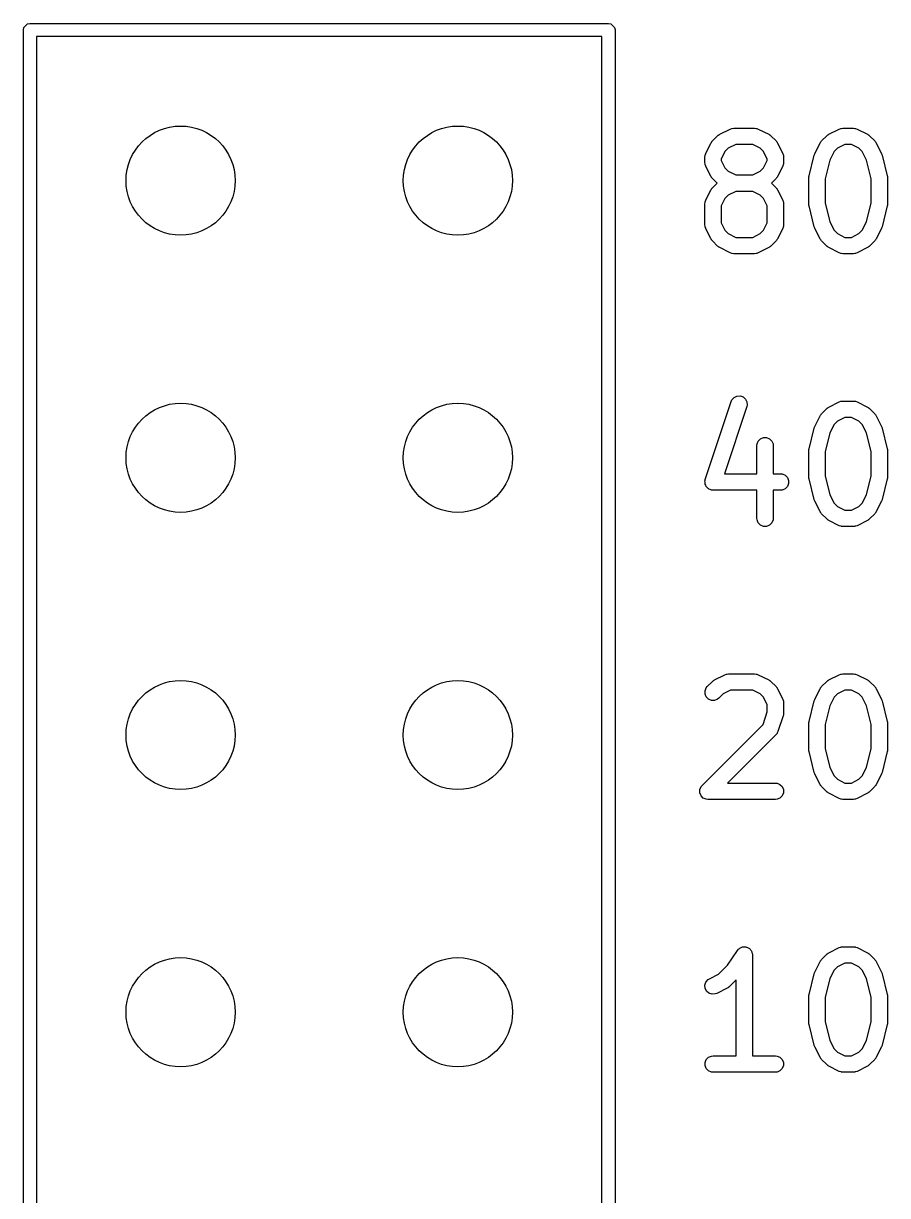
# Model space of a CAD drawing. Extents: x 2.38 to 6.32, y -6.44 to -4.5.
# Drawn here: x 2.4024 to 2.7141, y -6.0142 to -5.5913 of the extents above; entities that cross this region are included whole.
import ezdxf

# ---------------------------------------------------------------- set-up
doc = ezdxf.new("R2010")
doc.units = 0
doc.header["$MEASUREMENT"] = 0
doc.layers.add('BLACK', color=7, linetype='CONTINUOUS')

msp = doc.modelspace()

# ---------------------------------------------------------------- linework, layer by layer
at = {"layer": 'BLACK', "linetype": 'CONTINUOUS'}
for p, q in [((2.40236, -5.5937), (2.40254, -5.5928)), ((2.40236, -6.20236), (2.40236, -5.5937)), ((2.40254, -5.5928), (2.40382, -5.59152)), ((2.40382, -5.59152), (2.40472, -5.59134)), ((2.40472, -5.59134), (2.61339, -5.59134)), ((2.61339, -5.59134), (2.61429, -5.59152)), ((2.61429, -5.59152), (2.61557, -5.5928)), ((2.61557, -5.5928), (2.61575, -5.5937)), ((2.61575, -5.5937), (2.61575, -6.09803)), ((2.40709, -5.59606), (2.40709, -6.2)), ((2.61102, -5.59606), (2.40709, -5.59606)), ((2.61102, -6.09567), (2.61102, -5.59606)), ((2.65089, -5.63374), (2.65277, -5.63187)), ((2.65277, -5.63187), (2.65299, -5.63168)), ((2.65299, -5.63168), (2.65305, -5.63162)), ((2.65305, -5.63162), (2.65313, -5.63157)), ((2.65313, -5.63157), (2.65322, -5.6315)), ((2.65322, -5.6315), (2.65329, -5.63147)), ((2.65329, -5.63147), (2.65354, -5.63131)), ((2.65354, -5.63131), (2.65728, -5.62944)), ((2.65728, -5.62944), (2.65783, -5.62923)), ((2.65783, -5.62923), (2.65793, -5.62922)), ((2.65793, -5.62922), (2.65803, -5.62918)), ((2.65803, -5.62918), (2.65861, -5.62913)), ((2.65861, -5.62913), (2.6661, -5.62913)), ((2.6661, -5.62913), (2.66668, -5.62918)), ((2.66668, -5.62918), (2.66678, -5.62922)), ((2.66678, -5.62922), (2.66688, -5.62923)), ((2.66688, -5.62923), (2.66742, -5.62944)), ((2.66742, -5.62944), (2.67117, -5.63131)), ((2.67117, -5.63131), (2.67142, -5.63147)), ((2.67142, -5.63147), (2.67149, -5.6315)), ((2.67149, -5.6315), (2.67158, -5.63157)), ((2.67158, -5.63157), (2.67166, -5.63162)), ((2.67166, -5.63162), (2.67172, -5.63168)), ((2.67172, -5.63168), (2.67194, -5.63187)), ((2.67194, -5.63187), (2.67382, -5.63374)), ((2.69026, -5.63374), (2.69214, -5.63187)), ((2.69214, -5.63187), (2.69236, -5.63168)), ((2.69236, -5.63168), (2.69242, -5.63162)), ((2.69242, -5.63162), (2.6925, -5.63157)), ((2.6925, -5.63157), (2.69259, -5.6315)), ((2.69259, -5.6315), (2.69266, -5.63147)), ((2.69266, -5.63147), (2.69291, -5.63131)), ((2.69291, -5.63131), (2.69665, -5.62944)), ((2.69665, -5.62944), (2.6972, -5.62923)), ((2.6972, -5.62923), (2.6973, -5.62922)), ((2.6973, -5.62922), (2.6974, -5.62918)), ((2.6974, -5.62918), (2.69798, -5.62913)), ((2.69798, -5.62913), (2.70172, -5.62913)), ((2.70172, -5.62913), (2.7023, -5.62918)), ((2.7023, -5.62918), (2.7024, -5.62922)), ((2.7024, -5.62922), (2.7025, -5.62923)), ((2.7025, -5.62923), (2.70305, -5.62944)), ((2.70305, -5.62944), (2.70679, -5.63131)), ((2.70679, -5.63131), (2.70704, -5.63147)), ((2.70704, -5.63147), (2.70711, -5.6315)), ((2.70711, -5.6315), (2.7072, -5.63157)), ((2.7072, -5.63157), (2.70728, -5.63162)), ((2.70728, -5.63162), (2.70734, -5.63168)), ((2.70734, -5.63168), (2.70756, -5.63187)), ((2.70756, -5.63187), (2.70944, -5.63374)), ((2.64847, -5.63826), (2.65034, -5.63451)), ((2.65034, -5.63451), (2.6505, -5.63426)), ((2.6505, -5.63426), (2.65053, -5.63419)), ((2.65053, -5.63419), (2.65059, -5.63411)), ((2.65059, -5.63411), (2.65065, -5.63402)), ((2.65065, -5.63402), (2.65071, -5.63397)), ((2.65071, -5.63397), (2.65089, -5.63374)), ((2.6566, -5.63638), (2.65541, -5.63758)), ((2.6593, -5.63503), (2.6566, -5.63638)), ((2.66541, -5.63503), (2.6593, -5.63503)), ((2.6681, -5.63638), (2.66541, -5.63503)), ((2.6693, -5.63758), (2.6681, -5.63638)), ((2.67382, -5.63374), (2.674, -5.63397)), ((2.674, -5.63397), (2.67406, -5.63402)), ((2.67406, -5.63402), (2.67412, -5.63411)), ((2.67412, -5.63411), (2.67418, -5.63419)), ((2.67418, -5.63419), (2.67421, -5.63426)), ((2.67421, -5.63426), (2.67437, -5.63451)), ((2.67437, -5.63451), (2.67624, -5.63826)), ((2.68784, -5.63826), (2.68971, -5.63451)), ((2.68971, -5.63451), (2.68987, -5.63426)), ((2.68987, -5.63426), (2.6899, -5.63419)), ((2.6899, -5.63419), (2.68996, -5.63411)), ((2.68996, -5.63411), (2.69002, -5.63402)), ((2.69002, -5.63402), (2.69008, -5.63397)), ((2.69008, -5.63397), (2.69026, -5.63374)), ((2.69597, -5.63638), (2.69478, -5.63758)), ((2.69867, -5.63503), (2.69597, -5.63638)), ((2.70103, -5.63503), (2.69867, -5.63503)), ((2.70373, -5.63638), (2.70103, -5.63503)), ((2.70492, -5.63758), (2.70373, -5.63638)), ((2.70944, -5.63374), (2.70962, -5.63397)), ((2.70962, -5.63397), (2.70968, -5.63402)), ((2.70968, -5.63402), (2.70974, -5.63411)), ((2.70974, -5.63411), (2.7098, -5.63419)), ((2.7098, -5.63419), (2.70983, -5.63426)), ((2.70983, -5.63426), (2.70999, -5.63451)), ((2.70999, -5.63451), (2.71186, -5.63826)), ((2.64815, -5.63958), (2.64821, -5.639)), ((2.64815, -5.64145), (2.64815, -5.63958)), ((2.64821, -5.639), (2.64825, -5.6389)), ((2.64825, -5.6389), (2.64826, -5.6388)), ((2.64826, -5.6388), (2.64847, -5.63826)), ((2.65541, -5.63758), (2.65406, -5.64028)), ((2.65406, -5.64028), (2.65406, -5.64076)), ((2.67065, -5.64028), (2.6693, -5.63758)), ((2.67065, -5.64076), (2.67065, -5.64028)), ((2.67624, -5.63826), (2.67645, -5.6388)), ((2.67645, -5.6388), (2.67646, -5.6389)), ((2.67646, -5.6389), (2.6765, -5.639)), ((2.6765, -5.639), (2.67656, -5.63958)), ((2.67656, -5.63958), (2.67656, -5.64145)), ((2.68574, -5.64636), (2.68761, -5.63886)), ((2.68761, -5.63886), (2.68763, -5.63882)), ((2.68763, -5.6388), (2.68772, -5.63856)), ((2.68763, -5.63882), (2.68763, -5.6388)), ((2.68772, -5.63856), (2.68781, -5.63832)), ((2.68781, -5.63832), (2.68782, -5.6383)), ((2.68782, -5.6383), (2.68784, -5.63826)), ((2.69326, -5.64061), (2.69155, -5.64744)), ((2.69478, -5.63758), (2.69326, -5.64061)), ((2.70644, -5.64061), (2.70492, -5.63758)), ((2.70815, -5.64744), (2.70644, -5.64061)), ((2.71186, -5.63826), (2.71188, -5.6383)), ((2.71188, -5.6383), (2.71189, -5.63832)), ((2.71189, -5.63832), (2.71198, -5.63856)), ((2.71198, -5.63856), (2.71207, -5.6388)), ((2.71207, -5.6388), (2.71207, -5.63882)), ((2.71207, -5.63882), (2.71209, -5.63886)), ((2.71209, -5.63886), (2.71396, -5.64636)), ((2.64821, -5.64203), (2.64815, -5.64145)), ((2.64825, -5.64213), (2.64821, -5.64203)), ((2.64826, -5.64223), (2.64825, -5.64213)), ((2.64847, -5.64277), (2.64826, -5.64223)), ((2.65034, -5.64652), (2.64847, -5.64277)), ((2.65406, -5.64076), (2.65541, -5.64345)), ((2.65541, -5.64345), (2.6566, -5.64465)), ((2.6566, -5.64465), (2.6593, -5.646)), ((2.66541, -5.646), (2.6681, -5.64465)), ((2.6681, -5.64465), (2.6693, -5.64345)), ((2.6693, -5.64345), (2.67065, -5.64076)), ((2.67624, -5.64277), (2.67437, -5.64652)), ((2.67645, -5.64223), (2.67624, -5.64277)), ((2.67646, -5.64213), (2.67645, -5.64223)), ((2.6765, -5.64203), (2.67646, -5.64213)), ((2.67656, -5.64145), (2.6765, -5.64203)), ((2.6505, -5.64677), (2.65034, -5.64652)), ((2.65053, -5.64684), (2.6505, -5.64677)), ((2.65059, -5.64692), (2.65053, -5.64684)), ((2.65065, -5.64701), (2.65059, -5.64692)), ((2.65071, -5.64706), (2.65065, -5.64701)), ((2.65089, -5.64729), (2.65071, -5.64706)), ((2.65255, -5.64895), (2.65089, -5.64729)), ((2.65089, -5.65061), (2.65255, -5.64895)), ((2.6593, -5.646), (2.66541, -5.646)), ((2.67382, -5.64729), (2.67215, -5.64895)), ((2.67215, -5.64895), (2.67382, -5.65061)), ((2.674, -5.64706), (2.67382, -5.64729)), ((2.67406, -5.64701), (2.674, -5.64706)), ((2.67412, -5.64692), (2.67406, -5.64701)), ((2.67418, -5.64684), (2.67412, -5.64692)), ((2.67421, -5.64677), (2.67418, -5.64684)), ((2.67437, -5.64652), (2.67421, -5.64677)), ((2.68565, -5.64693), (2.68568, -5.64672)), ((2.68566, -5.64698), (2.68565, -5.64693)), ((2.68565, -5.64708), (2.68566, -5.64698)), ((2.68565, -5.65645), (2.68565, -5.64708)), ((2.68568, -5.64672), (2.68571, -5.6465)), ((2.68571, -5.6465), (2.68572, -5.64646)), ((2.68572, -5.64646), (2.68574, -5.64636)), ((2.69155, -5.64744), (2.69155, -5.65609)), ((2.70815, -5.65609), (2.70815, -5.64744)), ((2.71396, -5.64636), (2.71398, -5.64646)), ((2.71398, -5.64646), (2.71399, -5.6465)), ((2.71399, -5.6465), (2.71402, -5.64672)), ((2.71402, -5.64672), (2.71405, -5.64693)), ((2.71405, -5.64693), (2.71404, -5.64698)), ((2.71404, -5.64698), (2.71405, -5.64708)), ((2.71405, -5.64708), (2.71405, -5.65645)), ((2.64847, -5.65513), (2.65034, -5.65138)), ((2.65034, -5.65138), (2.6505, -5.65113)), ((2.6505, -5.65113), (2.65053, -5.65106)), ((2.65053, -5.65106), (2.65059, -5.65098)), ((2.65059, -5.65098), (2.65065, -5.65089)), ((2.65065, -5.65089), (2.65071, -5.65084)), ((2.65071, -5.65084), (2.65089, -5.65061)), ((2.6566, -5.65325), (2.65541, -5.65445)), ((2.6593, -5.65191), (2.6566, -5.65325)), ((2.66541, -5.65191), (2.6593, -5.65191)), ((2.6681, -5.65325), (2.66541, -5.65191)), ((2.6693, -5.65445), (2.6681, -5.65325)), ((2.67382, -5.65061), (2.674, -5.65084)), ((2.674, -5.65084), (2.67406, -5.65089)), ((2.67406, -5.65089), (2.67412, -5.65098)), ((2.67412, -5.65098), (2.67418, -5.65106)), ((2.67418, -5.65106), (2.67421, -5.65113)), ((2.67421, -5.65113), (2.67437, -5.65138)), ((2.67437, -5.65138), (2.67624, -5.65513)), ((2.64815, -5.65645), (2.64821, -5.65588)), ((2.64815, -5.66395), (2.64815, -5.65645)), ((2.64821, -5.65588), (2.64825, -5.65578)), ((2.64825, -5.65578), (2.64826, -5.65567)), ((2.64826, -5.65567), (2.64847, -5.65513)), ((2.65541, -5.65445), (2.65406, -5.65715)), ((2.65406, -5.65715), (2.65406, -5.66325)), ((2.67065, -5.65715), (2.6693, -5.65445)), ((2.67065, -5.66325), (2.67065, -5.65715)), ((2.67624, -5.65513), (2.67645, -5.65567)), ((2.67645, -5.65567), (2.67646, -5.65578)), ((2.67646, -5.65578), (2.6765, -5.65588)), ((2.6765, -5.65588), (2.67656, -5.65645)), ((2.67656, -5.65645), (2.67656, -5.66395)), ((2.68566, -5.65655), (2.68565, -5.65645)), ((2.68565, -5.65659), (2.68566, -5.65655)), ((2.68568, -5.65681), (2.68565, -5.65659)), ((2.68571, -5.65703), (2.68568, -5.65681)), ((2.68572, -5.65707), (2.68571, -5.65703)), ((2.68574, -5.65717), (2.68572, -5.65707)), ((2.68761, -5.66467), (2.68574, -5.65717)), ((2.69155, -5.65609), (2.69326, -5.66292)), ((2.70644, -5.66292), (2.70815, -5.65609)), ((2.71396, -5.65717), (2.71209, -5.66467)), ((2.71398, -5.65707), (2.71396, -5.65717)), ((2.71399, -5.65703), (2.71398, -5.65707)), ((2.71402, -5.65681), (2.71399, -5.65703)), ((2.71405, -5.65659), (2.71402, -5.65681)), ((2.71405, -5.65645), (2.71404, -5.65655)), ((2.71404, -5.65655), (2.71405, -5.65659)), ((2.64821, -5.66453), (2.64815, -5.66395)), ((2.64825, -5.66462), (2.64821, -5.66453)), ((2.64826, -5.66473), (2.64825, -5.66462)), ((2.64847, -5.66527), (2.64826, -5.66473)), ((2.65034, -5.66902), (2.64847, -5.66527)), ((2.65406, -5.66325), (2.65541, -5.66595)), ((2.65541, -5.66595), (2.6566, -5.66715)), ((2.6681, -5.66715), (2.6693, -5.66595)), ((2.6693, -5.66595), (2.67065, -5.66325)), ((2.67624, -5.66527), (2.67437, -5.66902)), ((2.67645, -5.66473), (2.67624, -5.66527)), ((2.67646, -5.66462), (2.67645, -5.66473)), ((2.6765, -5.66453), (2.67646, -5.66462)), ((2.67656, -5.66395), (2.6765, -5.66453)), ((2.68763, -5.66471), (2.68761, -5.66467)), ((2.68763, -5.66473), (2.68763, -5.66471)), ((2.68772, -5.66497), (2.68763, -5.66473)), ((2.68781, -5.66521), (2.68772, -5.66497)), ((2.68782, -5.66523), (2.68781, -5.66521)), ((2.68784, -5.66527), (2.68782, -5.66523)), ((2.68971, -5.66902), (2.68784, -5.66527)), ((2.69326, -5.66292), (2.69478, -5.66595)), ((2.69478, -5.66595), (2.69597, -5.66715)), ((2.70373, -5.66715), (2.70492, -5.66595)), ((2.70492, -5.66595), (2.70644, -5.66292)), ((2.71186, -5.66527), (2.70999, -5.66902)), ((2.71188, -5.66523), (2.71186, -5.66527)), ((2.71189, -5.66521), (2.71188, -5.66523)), ((2.71198, -5.66497), (2.71189, -5.66521)), ((2.71207, -5.66473), (2.71198, -5.66497)), ((2.71209, -5.66467), (2.71207, -5.66471)), ((2.71207, -5.66471), (2.71207, -5.66473)), ((2.6505, -5.66927), (2.65034, -5.66902)), ((2.65053, -5.66934), (2.6505, -5.66927)), ((2.65059, -5.66942), (2.65053, -5.66934)), ((2.65065, -5.66951), (2.65059, -5.66942)), ((2.65071, -5.66956), (2.65065, -5.66951)), ((2.65089, -5.66979), (2.65071, -5.66956)), ((2.65277, -5.67166), (2.65089, -5.66979)), ((2.6566, -5.66715), (2.6593, -5.6685)), ((2.6593, -5.6685), (2.66541, -5.6685)), ((2.66541, -5.6685), (2.6681, -5.66715)), ((2.67382, -5.66979), (2.67194, -5.67166)), ((2.674, -5.66956), (2.67382, -5.66979)), ((2.67406, -5.66951), (2.674, -5.66956)), ((2.67412, -5.66942), (2.67406, -5.66951)), ((2.67418, -5.66934), (2.67412, -5.66942)), ((2.67421, -5.66927), (2.67418, -5.66934)), ((2.67437, -5.66902), (2.67421, -5.66927)), ((2.68987, -5.66927), (2.68971, -5.66902)), ((2.6899, -5.66934), (2.68987, -5.66927)), ((2.68996, -5.66942), (2.6899, -5.66934)), ((2.69002, -5.66951), (2.68996, -5.66942)), ((2.69008, -5.66956), (2.69002, -5.66951)), ((2.69026, -5.66979), (2.69008, -5.66956)), ((2.69214, -5.67166), (2.69026, -5.66979)), ((2.69597, -5.66715), (2.69867, -5.6685)), ((2.69867, -5.6685), (2.70103, -5.6685)), ((2.70103, -5.6685), (2.70373, -5.66715)), ((2.70944, -5.66979), (2.70756, -5.67166)), ((2.70962, -5.66956), (2.70944, -5.66979)), ((2.70968, -5.66951), (2.70962, -5.66956)), ((2.70974, -5.66942), (2.70968, -5.66951)), ((2.7098, -5.66934), (2.70974, -5.66942)), ((2.70983, -5.66927), (2.7098, -5.66934)), ((2.70999, -5.66902), (2.70983, -5.66927)), ((2.65299, -5.67185), (2.65277, -5.67166)), ((2.65305, -5.67191), (2.65299, -5.67185)), ((2.65313, -5.67196), (2.65305, -5.67191)), ((2.65322, -5.67203), (2.65313, -5.67196)), ((2.65329, -5.67206), (2.65322, -5.67203)), ((2.65354, -5.67222), (2.65329, -5.67206)), ((2.65728, -5.67409), (2.65354, -5.67222)), ((2.65783, -5.6743), (2.65728, -5.67409)), ((2.65793, -5.6743), (2.65783, -5.6743)), ((2.65803, -5.67435), (2.65793, -5.6743)), ((2.65861, -5.6744), (2.65803, -5.67435)), ((2.6661, -5.6744), (2.65861, -5.6744)), ((2.66668, -5.67435), (2.6661, -5.6744)), ((2.66678, -5.6743), (2.66668, -5.67435)), ((2.66688, -5.6743), (2.66678, -5.6743)), ((2.66742, -5.67409), (2.66688, -5.6743)), ((2.67117, -5.67222), (2.66742, -5.67409)), ((2.67142, -5.67206), (2.67117, -5.67222)), ((2.67149, -5.67203), (2.67142, -5.67206)), ((2.67158, -5.67196), (2.67149, -5.67203)), ((2.67166, -5.67191), (2.67158, -5.67196)), ((2.67172, -5.67185), (2.67166, -5.67191)), ((2.67194, -5.67166), (2.67172, -5.67185)), ((2.69236, -5.67185), (2.69214, -5.67166)), ((2.69242, -5.67191), (2.69236, -5.67185)), ((2.6925, -5.67196), (2.69242, -5.67191)), ((2.69259, -5.67203), (2.6925, -5.67196)), ((2.69266, -5.67206), (2.69259, -5.67203)), ((2.69291, -5.67222), (2.69266, -5.67206)), ((2.69665, -5.67409), (2.69291, -5.67222)), ((2.6972, -5.6743), (2.69665, -5.67409)), ((2.6973, -5.6743), (2.6972, -5.6743)), ((2.6974, -5.67435), (2.6973, -5.6743)), ((2.69798, -5.6744), (2.6974, -5.67435)), ((2.70172, -5.6744), (2.69798, -5.6744)), ((2.7023, -5.67435), (2.70172, -5.6744)), ((2.7024, -5.6743), (2.7023, -5.67435)), ((2.7025, -5.6743), (2.7024, -5.6743)), ((2.70305, -5.67409), (2.7025, -5.6743)), ((2.70679, -5.67222), (2.70305, -5.67409)), ((2.70704, -5.67206), (2.70679, -5.67222)), ((2.70711, -5.67203), (2.70704, -5.67206)), ((2.7072, -5.67196), (2.70711, -5.67203)), ((2.70728, -5.67191), (2.7072, -5.67196)), ((2.70734, -5.67185), (2.70728, -5.67191)), ((2.70756, -5.67166), (2.70734, -5.67185)), ((2.6483, -5.75582), (2.65768, -5.7277)), ((2.65768, -5.7277), (2.65791, -5.72717)), ((2.65791, -5.72717), (2.65867, -5.7263)), ((2.65867, -5.7263), (2.6597, -5.72578)), ((2.6597, -5.72578), (2.66085, -5.7257)), ((2.66085, -5.7257), (2.66194, -5.72606)), ((2.66194, -5.72606), (2.66281, -5.72682)), ((2.66281, -5.72682), (2.66333, -5.72785)), ((2.66341, -5.729), (2.66328, -5.72956)), ((2.66333, -5.72785), (2.66341, -5.729)), ((2.69291, -5.72974), (2.69665, -5.72786)), ((2.69665, -5.72786), (2.6972, -5.72766)), ((2.6972, -5.72766), (2.6973, -5.72765)), ((2.6973, -5.72765), (2.6974, -5.72761)), ((2.6974, -5.72761), (2.69798, -5.72755)), ((2.69798, -5.72755), (2.70172, -5.72755)), ((2.70172, -5.72755), (2.7023, -5.72761)), ((2.7023, -5.72761), (2.7024, -5.72765)), ((2.7024, -5.72765), (2.7025, -5.72766)), ((2.7025, -5.72766), (2.70305, -5.72786)), ((2.70305, -5.72786), (2.70679, -5.72974)), ((2.66328, -5.72956), (2.6552, -5.7538)), ((2.68784, -5.73668), (2.68971, -5.73293)), ((2.68971, -5.73293), (2.68987, -5.73269)), ((2.68987, -5.73269), (2.6899, -5.73261)), ((2.6899, -5.73261), (2.68996, -5.73253)), ((2.68996, -5.73253), (2.69002, -5.73244)), ((2.69002, -5.73244), (2.69008, -5.73239)), ((2.69008, -5.73239), (2.69026, -5.73217)), ((2.69026, -5.73217), (2.69214, -5.73029)), ((2.69214, -5.73029), (2.69236, -5.73011)), ((2.69236, -5.73011), (2.69242, -5.73005)), ((2.69242, -5.73005), (2.6925, -5.72999)), ((2.6925, -5.72999), (2.69259, -5.72992)), ((2.69259, -5.72992), (2.69266, -5.72989)), ((2.69266, -5.72989), (2.69291, -5.72974)), ((2.69867, -5.73346), (2.69597, -5.73481)), ((2.70103, -5.73346), (2.69867, -5.73346)), ((2.70373, -5.73481), (2.70103, -5.73346)), ((2.70679, -5.72974), (2.70704, -5.72989)), ((2.70704, -5.72989), (2.70711, -5.72992)), ((2.70711, -5.72992), (2.7072, -5.72999)), ((2.7072, -5.72999), (2.70728, -5.73005)), ((2.70728, -5.73005), (2.70734, -5.73011)), ((2.70734, -5.73011), (2.70756, -5.73029)), ((2.70756, -5.73029), (2.70944, -5.73217)), ((2.70944, -5.73217), (2.70962, -5.73239)), ((2.70962, -5.73239), (2.70968, -5.73244)), ((2.70968, -5.73244), (2.70974, -5.73253)), ((2.70974, -5.73253), (2.7098, -5.73261)), ((2.7098, -5.73261), (2.70983, -5.73269)), ((2.70983, -5.73269), (2.70999, -5.73293)), ((2.70999, -5.73293), (2.71186, -5.73668)), ((2.68574, -5.74479), (2.68761, -5.73729)), ((2.68761, -5.73729), (2.68763, -5.73725)), ((2.68763, -5.73722), (2.68772, -5.73698)), ((2.68763, -5.73725), (2.68763, -5.73722)), ((2.68772, -5.73698), (2.68781, -5.73674)), ((2.68781, -5.73674), (2.68782, -5.73673)), ((2.68782, -5.73673), (2.68784, -5.73668)), ((2.69478, -5.736), (2.69326, -5.73903)), ((2.69597, -5.73481), (2.69478, -5.736)), ((2.70492, -5.736), (2.70373, -5.73481)), ((2.70644, -5.73903), (2.70492, -5.736)), ((2.71186, -5.73668), (2.71188, -5.73673)), ((2.71188, -5.73673), (2.71189, -5.73674)), ((2.71189, -5.73674), (2.71198, -5.73698)), ((2.71198, -5.73698), (2.71207, -5.73722)), ((2.71207, -5.73722), (2.71207, -5.73725)), ((2.71207, -5.73725), (2.71209, -5.73729)), ((2.71209, -5.73729), (2.71396, -5.74479)), ((2.66696, -5.74305), (2.6674, -5.74199)), ((2.6674, -5.74199), (2.66821, -5.74117)), ((2.66821, -5.74117), (2.66928, -5.74073)), ((2.66928, -5.74073), (2.67043, -5.74073)), ((2.67043, -5.74073), (2.67149, -5.74117)), ((2.67149, -5.74117), (2.67231, -5.74199)), ((2.67231, -5.74199), (2.67275, -5.74305)), ((2.69326, -5.73903), (2.69155, -5.74587)), ((2.70815, -5.74587), (2.70644, -5.73903)), ((2.6669, -5.74363), (2.66696, -5.74305)), ((2.6669, -5.7538), (2.6669, -5.74363)), ((2.67275, -5.74305), (2.67281, -5.74363)), ((2.67281, -5.74363), (2.67281, -5.7538)), ((2.68565, -5.74536), (2.68568, -5.74514)), ((2.68566, -5.7454), (2.68565, -5.74536)), ((2.68565, -5.7455), (2.68566, -5.7454)), ((2.68565, -5.75488), (2.68565, -5.7455)), ((2.68568, -5.74514), (2.68571, -5.74493)), ((2.68571, -5.74493), (2.68572, -5.74489)), ((2.68572, -5.74489), (2.68574, -5.74479)), ((2.69155, -5.74587), (2.69155, -5.75451)), ((2.70815, -5.75451), (2.70815, -5.74587)), ((2.71396, -5.74479), (2.71398, -5.74489)), ((2.71398, -5.74489), (2.71399, -5.74493)), ((2.71399, -5.74493), (2.71402, -5.74514)), ((2.71402, -5.74514), (2.71405, -5.74536)), ((2.71405, -5.74536), (2.71404, -5.7454)), ((2.71404, -5.7454), (2.71405, -5.7455)), ((2.71405, -5.7455), (2.71405, -5.75488)), ((2.6552, -5.7538), (2.6669, -5.7538)), ((2.67281, -5.7538), (2.67548, -5.7538)), ((2.67548, -5.7538), (2.67605, -5.75386)), ((2.67605, -5.75386), (2.67712, -5.7543)), ((2.67712, -5.7543), (2.67793, -5.75511)), ((2.69155, -5.75451), (2.69326, -5.76135)), ((2.70644, -5.76135), (2.70815, -5.75451)), ((2.64818, -5.75638), (2.64821, -5.75623)), ((2.64821, -5.75685), (2.64818, -5.75638)), ((2.64821, -5.75618), (2.64824, -5.7561)), ((2.64821, -5.75623), (2.64821, -5.75618)), ((2.64821, -5.75733), (2.64821, -5.75685)), ((2.64825, -5.75743), (2.64821, -5.75733)), ((2.64824, -5.7561), (2.6483, -5.75582)), ((2.64826, -5.75753), (2.64825, -5.75743)), ((2.64847, -5.75795), (2.64826, -5.75753)), ((2.64865, -5.75839), (2.64847, -5.75795)), ((2.64873, -5.75847), (2.64865, -5.75839)), ((2.64877, -5.75856), (2.64873, -5.75847)), ((2.64913, -5.75887), (2.64877, -5.75856)), ((2.64947, -5.75921), (2.64913, -5.75887)), ((2.67793, -5.75839), (2.67712, -5.75921)), ((2.67793, -5.75511), (2.67837, -5.75618)), ((2.67837, -5.75733), (2.67793, -5.75839)), ((2.67837, -5.75618), (2.67837, -5.75733)), ((2.68566, -5.75498), (2.68565, -5.75488)), ((2.68565, -5.75502), (2.68566, -5.75498)), ((2.68568, -5.75524), (2.68565, -5.75502)), ((2.68571, -5.75545), (2.68568, -5.75524)), ((2.68572, -5.75549), (2.68571, -5.75545)), ((2.68574, -5.75559), (2.68572, -5.75549)), ((2.68761, -5.76309), (2.68574, -5.75559)), ((2.71396, -5.75559), (2.71209, -5.76309)), ((2.71398, -5.75549), (2.71396, -5.75559)), ((2.71399, -5.75545), (2.71398, -5.75549)), ((2.71402, -5.75524), (2.71399, -5.75545)), ((2.71405, -5.75502), (2.71402, -5.75524)), ((2.71405, -5.75488), (2.71404, -5.75498)), ((2.71404, -5.75498), (2.71405, -5.75502)), ((2.64956, -5.75925), (2.64947, -5.75921)), ((2.64964, -5.75932), (2.64956, -5.75925)), ((2.65009, -5.75947), (2.64964, -5.75932)), ((2.65053, -5.75965), (2.65009, -5.75947)), ((2.65068, -5.75966), (2.65053, -5.75965)), ((2.65074, -5.75968), (2.65068, -5.75966)), ((2.65081, -5.75968), (2.65074, -5.75968)), ((2.65111, -5.7597), (2.65081, -5.75968)), ((2.6669, -5.7597), (2.65111, -5.7597)), ((2.6669, -5.76987), (2.6669, -5.7597)), ((2.67548, -5.7597), (2.67281, -5.7597)), ((2.67281, -5.7597), (2.67281, -5.76987)), ((2.67605, -5.75965), (2.67548, -5.7597)), ((2.67712, -5.75921), (2.67605, -5.75965)), ((2.68763, -5.76313), (2.68761, -5.76309)), ((2.68763, -5.76316), (2.68763, -5.76313)), ((2.68772, -5.76339), (2.68763, -5.76316)), ((2.69326, -5.76135), (2.69478, -5.76438)), ((2.70492, -5.76438), (2.70644, -5.76135)), ((2.71207, -5.76316), (2.71198, -5.7634)), ((2.71209, -5.76309), (2.71207, -5.76313)), ((2.71207, -5.76313), (2.71207, -5.76316)), ((2.68781, -5.76364), (2.68772, -5.76339)), ((2.68782, -5.76365), (2.68781, -5.76364)), ((2.68784, -5.7637), (2.68782, -5.76365)), ((2.68971, -5.76745), (2.68784, -5.7637)), ((2.68987, -5.76769), (2.68971, -5.76745)), ((2.69478, -5.76438), (2.69597, -5.76557)), ((2.69597, -5.76557), (2.69867, -5.76692)), ((2.69867, -5.76692), (2.70103, -5.76692)), ((2.70103, -5.76692), (2.70373, -5.76557)), ((2.70373, -5.76557), (2.70492, -5.76438)), ((2.70999, -5.76745), (2.70983, -5.76769)), ((2.71186, -5.7637), (2.70999, -5.76745)), ((2.71188, -5.76365), (2.71186, -5.7637)), ((2.71189, -5.76364), (2.71188, -5.76365)), ((2.71198, -5.7634), (2.71189, -5.76364)), ((2.66696, -5.77045), (2.6669, -5.76987)), ((2.6674, -5.77152), (2.66696, -5.77045)), ((2.66821, -5.77233), (2.6674, -5.77152)), ((2.67231, -5.77152), (2.67149, -5.77233)), ((2.67275, -5.77045), (2.67231, -5.77152)), ((2.67281, -5.76987), (2.67275, -5.77045)), ((2.6899, -5.76777), (2.68987, -5.76769)), ((2.68996, -5.76785), (2.6899, -5.76777)), ((2.69002, -5.76794), (2.68996, -5.76785)), ((2.69008, -5.76799), (2.69002, -5.76794)), ((2.69026, -5.76821), (2.69008, -5.76799)), ((2.69214, -5.77009), (2.69026, -5.76821)), ((2.69236, -5.77027), (2.69214, -5.77009)), ((2.69242, -5.77033), (2.69236, -5.77027)), ((2.6925, -5.77039), (2.69242, -5.77033)), ((2.69259, -5.77046), (2.6925, -5.77039)), ((2.69266, -5.77048), (2.69259, -5.77046)), ((2.69291, -5.77064), (2.69266, -5.77048)), ((2.69665, -5.77252), (2.69291, -5.77064)), ((2.70679, -5.77064), (2.70305, -5.77252)), ((2.70704, -5.77048), (2.70679, -5.77064)), ((2.70711, -5.77046), (2.70704, -5.77048)), ((2.7072, -5.77039), (2.70711, -5.77046)), ((2.70728, -5.77033), (2.7072, -5.77039)), ((2.70734, -5.77027), (2.70728, -5.77033)), ((2.70756, -5.77009), (2.70734, -5.77027)), ((2.70944, -5.76821), (2.70756, -5.77009)), ((2.70962, -5.76799), (2.70944, -5.76821)), ((2.70968, -5.76794), (2.70962, -5.76799)), ((2.70974, -5.76785), (2.70968, -5.76794)), ((2.7098, -5.76777), (2.70974, -5.76785)), ((2.70983, -5.76769), (2.7098, -5.76777)), ((2.66928, -5.77277), (2.66821, -5.77233)), ((2.67043, -5.77277), (2.66928, -5.77277)), ((2.67149, -5.77233), (2.67043, -5.77277)), ((2.6972, -5.77272), (2.69665, -5.77252)), ((2.6973, -5.77273), (2.6972, -5.77272)), ((2.6974, -5.77277), (2.6973, -5.77273)), ((2.69798, -5.77283), (2.6974, -5.77277)), ((2.70172, -5.77283), (2.69798, -5.77283)), ((2.7023, -5.77277), (2.70172, -5.77283)), ((2.7024, -5.77273), (2.7023, -5.77277)), ((2.7025, -5.77272), (2.7024, -5.77273)), ((2.70305, -5.77252), (2.7025, -5.77272)), ((2.65166, -5.82816), (2.65541, -5.82629)), ((2.65541, -5.82629), (2.65595, -5.82608)), ((2.65595, -5.82608), (2.65606, -5.82607)), ((2.65606, -5.82607), (2.65615, -5.82603)), ((2.65615, -5.82603), (2.65673, -5.82598)), ((2.65673, -5.82598), (2.6661, -5.82598)), ((2.6661, -5.82598), (2.66668, -5.82603)), ((2.66668, -5.82603), (2.66678, -5.82607)), ((2.66678, -5.82607), (2.66688, -5.82608)), ((2.66688, -5.82608), (2.66742, -5.82629)), ((2.66742, -5.82629), (2.67117, -5.82816)), ((2.69291, -5.82816), (2.69665, -5.82629)), ((2.69665, -5.82629), (2.6972, -5.82608)), ((2.6972, -5.82608), (2.6973, -5.82607)), ((2.6973, -5.82607), (2.6974, -5.82603)), ((2.6974, -5.82603), (2.69798, -5.82598)), ((2.69798, -5.82598), (2.70172, -5.82598)), ((2.70172, -5.82598), (2.7023, -5.82603)), ((2.7023, -5.82603), (2.7024, -5.82607)), ((2.7024, -5.82607), (2.7025, -5.82608)), ((2.7025, -5.82608), (2.70305, -5.82629)), ((2.70305, -5.82629), (2.70679, -5.82816)), ((2.64865, -5.83104), (2.64902, -5.83059)), ((2.64902, -5.83059), (2.65089, -5.82872)), ((2.65089, -5.82872), (2.65112, -5.82853)), ((2.65112, -5.82853), (2.65117, -5.82847)), ((2.65117, -5.82847), (2.65126, -5.82842)), ((2.65126, -5.82842), (2.65134, -5.82835)), ((2.65134, -5.82835), (2.65141, -5.82832)), ((2.65141, -5.82832), (2.65166, -5.82816)), ((2.67117, -5.82816), (2.67142, -5.82832)), ((2.67142, -5.82832), (2.67149, -5.82835)), ((2.67149, -5.82835), (2.67158, -5.82842)), ((2.67158, -5.82842), (2.67166, -5.82847)), ((2.67166, -5.82847), (2.67172, -5.82853)), ((2.67172, -5.82853), (2.67194, -5.82872)), ((2.67194, -5.82872), (2.67382, -5.83059)), ((2.67382, -5.83059), (2.674, -5.83082)), ((2.674, -5.83082), (2.67406, -5.83087)), ((2.67406, -5.83087), (2.67412, -5.83096)), ((2.68996, -5.83096), (2.69002, -5.83087)), ((2.69002, -5.83087), (2.69008, -5.83082)), ((2.69008, -5.83082), (2.69026, -5.83059)), ((2.69026, -5.83059), (2.69214, -5.82872)), ((2.69214, -5.82872), (2.69236, -5.82853)), ((2.69236, -5.82853), (2.69242, -5.82847)), ((2.69242, -5.82847), (2.6925, -5.82842)), ((2.6925, -5.82842), (2.69259, -5.82835)), ((2.69259, -5.82835), (2.69266, -5.82832)), ((2.69266, -5.82832), (2.69291, -5.82816)), ((2.70679, -5.82816), (2.70704, -5.82832)), ((2.70704, -5.82832), (2.70711, -5.82835)), ((2.70711, -5.82835), (2.7072, -5.82842)), ((2.7072, -5.82842), (2.70728, -5.82847)), ((2.70728, -5.82847), (2.70734, -5.82853)), ((2.70734, -5.82853), (2.70756, -5.82872)), ((2.70756, -5.82872), (2.70944, -5.83059)), ((2.70944, -5.83059), (2.70962, -5.83082)), ((2.70962, -5.83082), (2.70968, -5.83087)), ((2.70968, -5.83087), (2.70974, -5.83096)), ((2.64821, -5.8321), (2.64865, -5.83104)), ((2.64821, -5.83326), (2.64821, -5.8321)), ((2.64865, -5.83432), (2.64821, -5.83326)), ((2.64947, -5.83513), (2.64865, -5.83432)), ((2.65319, -5.83477), (2.65275, -5.83513)), ((2.65473, -5.83323), (2.65319, -5.83477)), ((2.65743, -5.83188), (2.65473, -5.83323)), ((2.66541, -5.83188), (2.65743, -5.83188)), ((2.6681, -5.83323), (2.66541, -5.83188)), ((2.6693, -5.83443), (2.6681, -5.83323)), ((2.67065, -5.83713), (2.6693, -5.83443)), ((2.67412, -5.83096), (2.67418, -5.83104)), ((2.67418, -5.83104), (2.67421, -5.83111)), ((2.67421, -5.83111), (2.67437, -5.83136)), ((2.67437, -5.83136), (2.67624, -5.83511)), ((2.67624, -5.83511), (2.67645, -5.83565)), ((2.68782, -5.83515), (2.68784, -5.83511)), ((2.68784, -5.83511), (2.68971, -5.83136)), ((2.68971, -5.83136), (2.68987, -5.83111)), ((2.68987, -5.83111), (2.6899, -5.83104)), ((2.6899, -5.83104), (2.68996, -5.83096)), ((2.69478, -5.83443), (2.69326, -5.83746)), ((2.69597, -5.83323), (2.69478, -5.83443)), ((2.69867, -5.83188), (2.69597, -5.83323)), ((2.70103, -5.83188), (2.69867, -5.83188)), ((2.70373, -5.83323), (2.70103, -5.83188)), ((2.70492, -5.83443), (2.70373, -5.83323)), ((2.70644, -5.83746), (2.70492, -5.83443)), ((2.70974, -5.83096), (2.7098, -5.83104)), ((2.7098, -5.83104), (2.70983, -5.83111)), ((2.70983, -5.83111), (2.70999, -5.83136)), ((2.70999, -5.83136), (2.71186, -5.83511)), ((2.71186, -5.83511), (2.71188, -5.83515)), ((2.65053, -5.83558), (2.64947, -5.83513)), ((2.65168, -5.83558), (2.65053, -5.83558)), ((2.65275, -5.83513), (2.65168, -5.83558)), ((2.67065, -5.8397), (2.67065, -5.83713)), ((2.67645, -5.83565), (2.67646, -5.83575)), ((2.67646, -5.83575), (2.6765, -5.83585)), ((2.6765, -5.83585), (2.67656, -5.83643)), ((2.67656, -5.83643), (2.67656, -5.84018)), ((2.68574, -5.84321), (2.68761, -5.83571)), ((2.68761, -5.83571), (2.68763, -5.83567)), ((2.68763, -5.83565), (2.68772, -5.83541)), ((2.68763, -5.83567), (2.68763, -5.83565)), ((2.68772, -5.83541), (2.68781, -5.83517)), ((2.68781, -5.83517), (2.68782, -5.83515)), ((2.69326, -5.83746), (2.69155, -5.84429)), ((2.70815, -5.84429), (2.70644, -5.83746)), ((2.71188, -5.83515), (2.71189, -5.83517)), ((2.71189, -5.83517), (2.71198, -5.83541)), ((2.71198, -5.83541), (2.71207, -5.83565)), ((2.71207, -5.83565), (2.71207, -5.83567)), ((2.71207, -5.83567), (2.71209, -5.83571)), ((2.71209, -5.83571), (2.71396, -5.84321)), ((2.66915, -5.84421), (2.67065, -5.8397)), ((2.6764, -5.84111), (2.67453, -5.84674)), ((2.67647, -5.84083), (2.6764, -5.84111)), ((2.6765, -5.84075), (2.67647, -5.84083)), ((2.67651, -5.84065), (2.6765, -5.84075)), ((2.67653, -5.84055), (2.67651, -5.84065)), ((2.67656, -5.84018), (2.67653, -5.84047)), ((2.67653, -5.84047), (2.67653, -5.84055)), ((2.68565, -5.84378), (2.68568, -5.84357)), ((2.68568, -5.84357), (2.68571, -5.84335)), ((2.68571, -5.84335), (2.68572, -5.84331)), ((2.68572, -5.84331), (2.68574, -5.84321)), ((2.71396, -5.84321), (2.71398, -5.84331)), ((2.71398, -5.84331), (2.71399, -5.84335)), ((2.71399, -5.84335), (2.71402, -5.84357)), ((2.71402, -5.84357), (2.71405, -5.84378)), ((2.64714, -5.86621), (2.66915, -5.84421)), ((2.67418, -5.84744), (2.67382, -5.84789)), ((2.67422, -5.84735), (2.67418, -5.84744)), ((2.67429, -5.84727), (2.67422, -5.84735)), ((2.67453, -5.84674), (2.67429, -5.84727)), ((2.68566, -5.84383), (2.68565, -5.84378)), ((2.68565, -5.84393), (2.68566, -5.84383)), ((2.68565, -5.8533), (2.68565, -5.84393)), ((2.69155, -5.84429), (2.69155, -5.85294)), ((2.70815, -5.85294), (2.70815, -5.84429)), ((2.71405, -5.84378), (2.71404, -5.84383)), ((2.71404, -5.84383), (2.71405, -5.84393)), ((2.71405, -5.84393), (2.71405, -5.8533)), ((2.67382, -5.84789), (2.65636, -5.86535)), ((2.68566, -5.8534), (2.68565, -5.8533)), ((2.68565, -5.85345), (2.68566, -5.8534)), ((2.68568, -5.85366), (2.68565, -5.85345)), ((2.68571, -5.85388), (2.68568, -5.85366)), ((2.68572, -5.85392), (2.68571, -5.85388)), ((2.68574, -5.85402), (2.68572, -5.85392)), ((2.68761, -5.86152), (2.68574, -5.85402)), ((2.69155, -5.85294), (2.69326, -5.85977)), ((2.70644, -5.85977), (2.70815, -5.85294)), ((2.71396, -5.85402), (2.71209, -5.86152)), ((2.71398, -5.85392), (2.71396, -5.85402)), ((2.71399, -5.85388), (2.71398, -5.85392)), ((2.71402, -5.85366), (2.71399, -5.85388)), ((2.71405, -5.85345), (2.71402, -5.85366)), ((2.71405, -5.8533), (2.71404, -5.8534)), ((2.71404, -5.8534), (2.71405, -5.85345)), ((2.69326, -5.85977), (2.69478, -5.8628)), ((2.70492, -5.8628), (2.70644, -5.85977)), ((2.68763, -5.86156), (2.68761, -5.86152)), ((2.68763, -5.86158), (2.68763, -5.86156)), ((2.68772, -5.86182), (2.68763, -5.86158)), ((2.68781, -5.86206), (2.68772, -5.86182)), ((2.68782, -5.86208), (2.68781, -5.86206)), ((2.68784, -5.86212), (2.68782, -5.86208)), ((2.68971, -5.86587), (2.68784, -5.86212)), ((2.69478, -5.8628), (2.69597, -5.864)), ((2.69597, -5.864), (2.69867, -5.86535)), ((2.70103, -5.86535), (2.70373, -5.864)), ((2.70373, -5.864), (2.70492, -5.8628)), ((2.71186, -5.86212), (2.70999, -5.86587)), ((2.71188, -5.86208), (2.71186, -5.86212)), ((2.71189, -5.86206), (2.71188, -5.86208)), ((2.71198, -5.86182), (2.71189, -5.86206)), ((2.71207, -5.86158), (2.71198, -5.86182)), ((2.71209, -5.86152), (2.71207, -5.86156)), ((2.71207, -5.86156), (2.71207, -5.86158)), ((2.64634, -5.86772), (2.64678, -5.86666)), ((2.64634, -5.86888), (2.64634, -5.86772)), ((2.64678, -5.86994), (2.64634, -5.86888)), ((2.64678, -5.86666), (2.64714, -5.86621)), ((2.65636, -5.86535), (2.6736, -5.86535)), ((2.6736, -5.86535), (2.67418, -5.8654)), ((2.67418, -5.8654), (2.67524, -5.86584)), ((2.67524, -5.86584), (2.67606, -5.86666)), ((2.67606, -5.86666), (2.6765, -5.86772)), ((2.6765, -5.86888), (2.67606, -5.86994)), ((2.6765, -5.86772), (2.6765, -5.86888)), ((2.68987, -5.86612), (2.68971, -5.86587)), ((2.6899, -5.86619), (2.68987, -5.86612)), ((2.68996, -5.86627), (2.6899, -5.86619)), ((2.69002, -5.86636), (2.68996, -5.86627)), ((2.69008, -5.86641), (2.69002, -5.86636)), ((2.69026, -5.86664), (2.69008, -5.86641)), ((2.69214, -5.86851), (2.69026, -5.86664)), ((2.69236, -5.8687), (2.69214, -5.86851)), ((2.69242, -5.86876), (2.69236, -5.8687)), ((2.6925, -5.86881), (2.69242, -5.86876)), ((2.69259, -5.86888), (2.6925, -5.86881)), ((2.69266, -5.86891), (2.69259, -5.86888)), ((2.69291, -5.86907), (2.69266, -5.86891)), ((2.69867, -5.86535), (2.70103, -5.86535)), ((2.70704, -5.86891), (2.70679, -5.86907)), ((2.70711, -5.86888), (2.70704, -5.86891)), ((2.7072, -5.86881), (2.70711, -5.86888)), ((2.70728, -5.86876), (2.7072, -5.86881)), ((2.70734, -5.8687), (2.70728, -5.86876)), ((2.70756, -5.86851), (2.70734, -5.8687)), ((2.70944, -5.86664), (2.70756, -5.86851)), ((2.70962, -5.86641), (2.70944, -5.86664)), ((2.70968, -5.86636), (2.70962, -5.86641)), ((2.70974, -5.86627), (2.70968, -5.86636)), ((2.7098, -5.86619), (2.70974, -5.86627)), ((2.70983, -5.86612), (2.7098, -5.86619)), ((2.70999, -5.86587), (2.70983, -5.86612)), ((2.64759, -5.87076), (2.64678, -5.86994)), ((2.64866, -5.8712), (2.64759, -5.87076)), ((2.64923, -5.87125), (2.64866, -5.8712)), ((2.6736, -5.87125), (2.64923, -5.87125)), ((2.67418, -5.8712), (2.6736, -5.87125)), ((2.67524, -5.87076), (2.67418, -5.8712)), ((2.67606, -5.86994), (2.67524, -5.87076)), ((2.69665, -5.87094), (2.69291, -5.86907)), ((2.6972, -5.87115), (2.69665, -5.87094)), ((2.6973, -5.87116), (2.6972, -5.87115)), ((2.6974, -5.8712), (2.6973, -5.87116)), ((2.69798, -5.87125), (2.6974, -5.8712)), ((2.70172, -5.87125), (2.69798, -5.87125)), ((2.7023, -5.8712), (2.70172, -5.87125)), ((2.7024, -5.87116), (2.7023, -5.8712)), ((2.7025, -5.87115), (2.7024, -5.87116)), ((2.70305, -5.87094), (2.7025, -5.87115)), ((2.70679, -5.86907), (2.70305, -5.87094)), ((2.65631, -5.9311), (2.6599, -5.92572)), ((2.6599, -5.92571), (2.66026, -5.92527)), ((2.6599, -5.92572), (2.6599, -5.92571)), ((2.6599, -5.92571), (2.6599, -5.92571)), ((2.6599, -5.92572), (2.6599, -5.92572)), ((2.66026, -5.92527), (2.66051, -5.92511)), ((2.66051, -5.92511), (2.66071, -5.9249)), ((2.66071, -5.9249), (2.66098, -5.92479)), ((2.66098, -5.92479), (2.66122, -5.92463)), ((2.66122, -5.92463), (2.66151, -5.92457)), ((2.66151, -5.92457), (2.66178, -5.92446)), ((2.66178, -5.92446), (2.66207, -5.92446)), ((2.66207, -5.92446), (2.66235, -5.9244)), ((2.66235, -5.9244), (2.66264, -5.92446)), ((2.66264, -5.92446), (2.66293, -5.92446)), ((2.66293, -5.92446), (2.6632, -5.92457)), ((2.6632, -5.92457), (2.66348, -5.92463)), ((2.66348, -5.92463), (2.66373, -5.92479)), ((2.66373, -5.92479), (2.664, -5.9249)), ((2.664, -5.9249), (2.6642, -5.9251)), ((2.6642, -5.9251), (2.66444, -5.92526)), ((2.66444, -5.92526), (2.6646, -5.92551)), ((2.6646, -5.92551), (2.66481, -5.92571)), ((2.66481, -5.92571), (2.66492, -5.92598)), ((2.66492, -5.92598), (2.66508, -5.92622)), ((2.66508, -5.92622), (2.66514, -5.92651)), ((2.66514, -5.92651), (2.66525, -5.92678)), ((2.66525, -5.92678), (2.66531, -5.92735)), ((2.66531, -5.92735), (2.66531, -5.92735)), ((2.66531, -5.92735), (2.66531, -5.92735)), ((2.66531, -5.92735), (2.66531, -5.92736)), ((2.66531, -5.92736), (2.66531, -5.96377)), ((2.69026, -5.92902), (2.69214, -5.92714)), ((2.69214, -5.92714), (2.69236, -5.92696)), ((2.69236, -5.92696), (2.69242, -5.9269)), ((2.69242, -5.9269), (2.6925, -5.92684)), ((2.6925, -5.92684), (2.69259, -5.92677)), ((2.69259, -5.92677), (2.69266, -5.92674)), ((2.69266, -5.92674), (2.69291, -5.92659)), ((2.69291, -5.92659), (2.69665, -5.92471)), ((2.69665, -5.92471), (2.6972, -5.92451)), ((2.6972, -5.92451), (2.6973, -5.9245)), ((2.6973, -5.9245), (2.6974, -5.92446)), ((2.6974, -5.92446), (2.69798, -5.9244)), ((2.69798, -5.9244), (2.70172, -5.9244)), ((2.70172, -5.9244), (2.7023, -5.92446)), ((2.7023, -5.92446), (2.7024, -5.9245)), ((2.7024, -5.9245), (2.7025, -5.92451)), ((2.7025, -5.92451), (2.70305, -5.92471)), ((2.70305, -5.92471), (2.70679, -5.92659)), ((2.70679, -5.92659), (2.70704, -5.92674)), ((2.70704, -5.92674), (2.70711, -5.92677)), ((2.70711, -5.92677), (2.7072, -5.92684)), ((2.7072, -5.92684), (2.70728, -5.9269)), ((2.70728, -5.9269), (2.70734, -5.92696)), ((2.70734, -5.92696), (2.70756, -5.92714)), ((2.70756, -5.92714), (2.70944, -5.92902)), ((2.65311, -5.9343), (2.65631, -5.9311)), ((2.68784, -5.93353), (2.68971, -5.92978)), ((2.68971, -5.92978), (2.68987, -5.92954)), ((2.68987, -5.92954), (2.6899, -5.92946)), ((2.6899, -5.92946), (2.68996, -5.92938)), ((2.68996, -5.92938), (2.69002, -5.92929)), ((2.69002, -5.92929), (2.69008, -5.92924)), ((2.69008, -5.92924), (2.69026, -5.92902)), ((2.69597, -5.93166), (2.69478, -5.93285)), ((2.69867, -5.93031), (2.69597, -5.93166)), ((2.70103, -5.93031), (2.69867, -5.93031)), ((2.70373, -5.93166), (2.70103, -5.93031)), ((2.70492, -5.93285), (2.70373, -5.93166)), ((2.70944, -5.92902), (2.70962, -5.92924)), ((2.70962, -5.92924), (2.70968, -5.92929)), ((2.70968, -5.92929), (2.70974, -5.92938)), ((2.70974, -5.92938), (2.7098, -5.92946)), ((2.7098, -5.92946), (2.70983, -5.92954)), ((2.70983, -5.92954), (2.70999, -5.92978)), ((2.70999, -5.92978), (2.71186, -5.93353)), ((2.64854, -5.93714), (2.6493, -5.93627)), ((2.6493, -5.93627), (2.64979, -5.93596)), ((2.64979, -5.93596), (2.65311, -5.9343)), ((2.6594, -5.93636), (2.65694, -5.93882)), ((2.6594, -5.96377), (2.6594, -5.93636)), ((2.68574, -5.94164), (2.68761, -5.93414)), ((2.68761, -5.93414), (2.68763, -5.9341)), ((2.68763, -5.93407), (2.68772, -5.93383)), ((2.68763, -5.9341), (2.68763, -5.93407)), ((2.68772, -5.93383), (2.68781, -5.93359)), ((2.68781, -5.93359), (2.68782, -5.93358)), ((2.68782, -5.93358), (2.68784, -5.93353)), ((2.69326, -5.93588), (2.69155, -5.94272)), ((2.69478, -5.93285), (2.69326, -5.93588)), ((2.70644, -5.93588), (2.70492, -5.93285)), ((2.70815, -5.94272), (2.70644, -5.93588)), ((2.71186, -5.93353), (2.71188, -5.93358)), ((2.71188, -5.93358), (2.71189, -5.93359)), ((2.71189, -5.93359), (2.71198, -5.93383)), ((2.71198, -5.93383), (2.71207, -5.93407)), ((2.71207, -5.93407), (2.71207, -5.9341)), ((2.71207, -5.9341), (2.71209, -5.93414)), ((2.71209, -5.93414), (2.71396, -5.94164)), ((2.64818, -5.93823), (2.64854, -5.93714)), ((2.64826, -5.93938), (2.64818, -5.93823)), ((2.64877, -5.94041), (2.64826, -5.93938)), ((2.64964, -5.94117), (2.64877, -5.94041)), ((2.65618, -5.93937), (2.65243, -5.94124)), ((2.65642, -5.93921), (2.65618, -5.93937)), ((2.6565, -5.93918), (2.65642, -5.93921)), ((2.65658, -5.93912), (2.6565, -5.93918)), ((2.65667, -5.93906), (2.65658, -5.93912)), ((2.65672, -5.939), (2.65667, -5.93906)), ((2.65694, -5.93882), (2.65672, -5.939)), ((2.65074, -5.94153), (2.64964, -5.94117)), ((2.65189, -5.94145), (2.65074, -5.94153)), ((2.65243, -5.94124), (2.65189, -5.94145)), ((2.68565, -5.94221), (2.68568, -5.94199)), ((2.68566, -5.94225), (2.68565, -5.94221)), ((2.68565, -5.94235), (2.68566, -5.94225)), ((2.68565, -5.95173), (2.68565, -5.94235)), ((2.68568, -5.94199), (2.68571, -5.94178)), ((2.68571, -5.94178), (2.68572, -5.94174)), ((2.68572, -5.94174), (2.68574, -5.94164)), ((2.69155, -5.94272), (2.69155, -5.95136)), ((2.70815, -5.95136), (2.70815, -5.94272)), ((2.71396, -5.94164), (2.71398, -5.94174)), ((2.71398, -5.94174), (2.71399, -5.94178)), ((2.71399, -5.94178), (2.71402, -5.94199)), ((2.71402, -5.94199), (2.71405, -5.94221)), ((2.71405, -5.94221), (2.71404, -5.94225)), ((2.71404, -5.94225), (2.71405, -5.94235)), ((2.71405, -5.94235), (2.71405, -5.95173)), ((2.68566, -5.95183), (2.68565, -5.95173)), ((2.68565, -5.95187), (2.68566, -5.95183)), ((2.68568, -5.95209), (2.68565, -5.95187)), ((2.68571, -5.9523), (2.68568, -5.95209)), ((2.68572, -5.95234), (2.68571, -5.9523)), ((2.68574, -5.95244), (2.68572, -5.95234)), ((2.68761, -5.95994), (2.68574, -5.95244)), ((2.69155, -5.95136), (2.69326, -5.9582)), ((2.70644, -5.9582), (2.70815, -5.95136)), ((2.71396, -5.95244), (2.71209, -5.95994)), ((2.71398, -5.95234), (2.71396, -5.95244)), ((2.71399, -5.9523), (2.71398, -5.95234)), ((2.71402, -5.95209), (2.71399, -5.9523)), ((2.71405, -5.95187), (2.71402, -5.95209)), ((2.71405, -5.95173), (2.71404, -5.95183)), ((2.71404, -5.95183), (2.71405, -5.95187)), ((2.68763, -5.95998), (2.68761, -5.95994)), ((2.68763, -5.96001), (2.68763, -5.95998)), ((2.68772, -5.96025), (2.68763, -5.96001)), ((2.68781, -5.96049), (2.68772, -5.96025)), ((2.68782, -5.9605), (2.68781, -5.96049)), ((2.68784, -5.96055), (2.68782, -5.9605)), ((2.68971, -5.9643), (2.68784, -5.96055)), ((2.69326, -5.9582), (2.69478, -5.96123)), ((2.69478, -5.96123), (2.69597, -5.96242)), ((2.70373, -5.96242), (2.70492, -5.96123)), ((2.70492, -5.96123), (2.70644, -5.9582)), ((2.71186, -5.96055), (2.70999, -5.9643)), ((2.71188, -5.9605), (2.71186, -5.96055)), ((2.71189, -5.96049), (2.71188, -5.9605)), ((2.71198, -5.96025), (2.71189, -5.96049)), ((2.71207, -5.96001), (2.71198, -5.96025)), ((2.71209, -5.95994), (2.71207, -5.95998)), ((2.71207, -5.95998), (2.71207, -5.96001)), ((2.64821, -5.96615), (2.64865, -5.96508)), ((2.64821, -5.9673), (2.64821, -5.96615)), ((2.64865, -5.96508), (2.64947, -5.96427)), ((2.64947, -5.96427), (2.65053, -5.96383)), ((2.65053, -5.96383), (2.65111, -5.96377)), ((2.65111, -5.96377), (2.6594, -5.96377)), ((2.66531, -5.96377), (2.6736, -5.96377)), ((2.6736, -5.96377), (2.67418, -5.96383)), ((2.67418, -5.96383), (2.67524, -5.96427)), ((2.67524, -5.96427), (2.67606, -5.96508)), ((2.67606, -5.96508), (2.6765, -5.96615)), ((2.6765, -5.96615), (2.6765, -5.9673)), ((2.68987, -5.96454), (2.68971, -5.9643)), ((2.6899, -5.96462), (2.68987, -5.96454)), ((2.68996, -5.9647), (2.6899, -5.96462)), ((2.69002, -5.96479), (2.68996, -5.9647)), ((2.69008, -5.96484), (2.69002, -5.96479)), ((2.69026, -5.96506), (2.69008, -5.96484)), ((2.69214, -5.96694), (2.69026, -5.96506)), ((2.69597, -5.96242), (2.69867, -5.96377)), ((2.69867, -5.96377), (2.70103, -5.96377)), ((2.70103, -5.96377), (2.70373, -5.96242)), ((2.70944, -5.96506), (2.70756, -5.96694)), ((2.70962, -5.96484), (2.70944, -5.96506)), ((2.70968, -5.96479), (2.70962, -5.96484)), ((2.70974, -5.9647), (2.70968, -5.96479)), ((2.7098, -5.96462), (2.70974, -5.9647)), ((2.70983, -5.96454), (2.7098, -5.96462)), ((2.70999, -5.9643), (2.70983, -5.96454)), ((2.64865, -5.96837), (2.64821, -5.9673)), ((2.64947, -5.96918), (2.64865, -5.96837)), ((2.65053, -5.96962), (2.64947, -5.96918)), ((2.65111, -5.96968), (2.65053, -5.96962)), ((2.6736, -5.96968), (2.65111, -5.96968)), ((2.67418, -5.96962), (2.6736, -5.96968)), ((2.67524, -5.96918), (2.67418, -5.96962)), ((2.67606, -5.96837), (2.67524, -5.96918)), ((2.6765, -5.9673), (2.67606, -5.96837)), ((2.69236, -5.96712), (2.69214, -5.96694)), ((2.69242, -5.96718), (2.69236, -5.96712)), ((2.6925, -5.96724), (2.69242, -5.96718)), ((2.69259, -5.96731), (2.6925, -5.96724)), ((2.69266, -5.96734), (2.69259, -5.96731)), ((2.69291, -5.96749), (2.69266, -5.96734)), ((2.69665, -5.96937), (2.69291, -5.96749)), ((2.6972, -5.96957), (2.69665, -5.96937)), ((2.6973, -5.96958), (2.6972, -5.96957)), ((2.6974, -5.96962), (2.6973, -5.96958)), ((2.69798, -5.96968), (2.6974, -5.96962)), ((2.70172, -5.96968), (2.69798, -5.96968)), ((2.7023, -5.96962), (2.70172, -5.96968)), ((2.7024, -5.96958), (2.7023, -5.96962)), ((2.7025, -5.96957), (2.7024, -5.96958)), ((2.70305, -5.96937), (2.7025, -5.96957)), ((2.70679, -5.96749), (2.70305, -5.96937)), ((2.70704, -5.96734), (2.70679, -5.96749)), ((2.70711, -5.96731), (2.70704, -5.96734)), ((2.7072, -5.96724), (2.70711, -5.96731)), ((2.70728, -5.96718), (2.7072, -5.96724)), ((2.70734, -5.96712), (2.70728, -5.96718)), ((2.70756, -5.96694), (2.70734, -5.96712))]:
    msp.add_line(p, q, dxfattribs=at)
at = {"layer": 'BLACK'}
for centre in [(2.45906, -5.64803), (2.55906, -5.64803), (2.45906, -5.74803), (2.55906, -5.74803), (2.45906, -5.84803), (2.55906, -5.84803), (2.45906, -5.94803), (2.55906, -5.94803)]:
    msp.add_circle(centre, 0.01969, dxfattribs=at)

doc.saveas('drawing.dxf')
